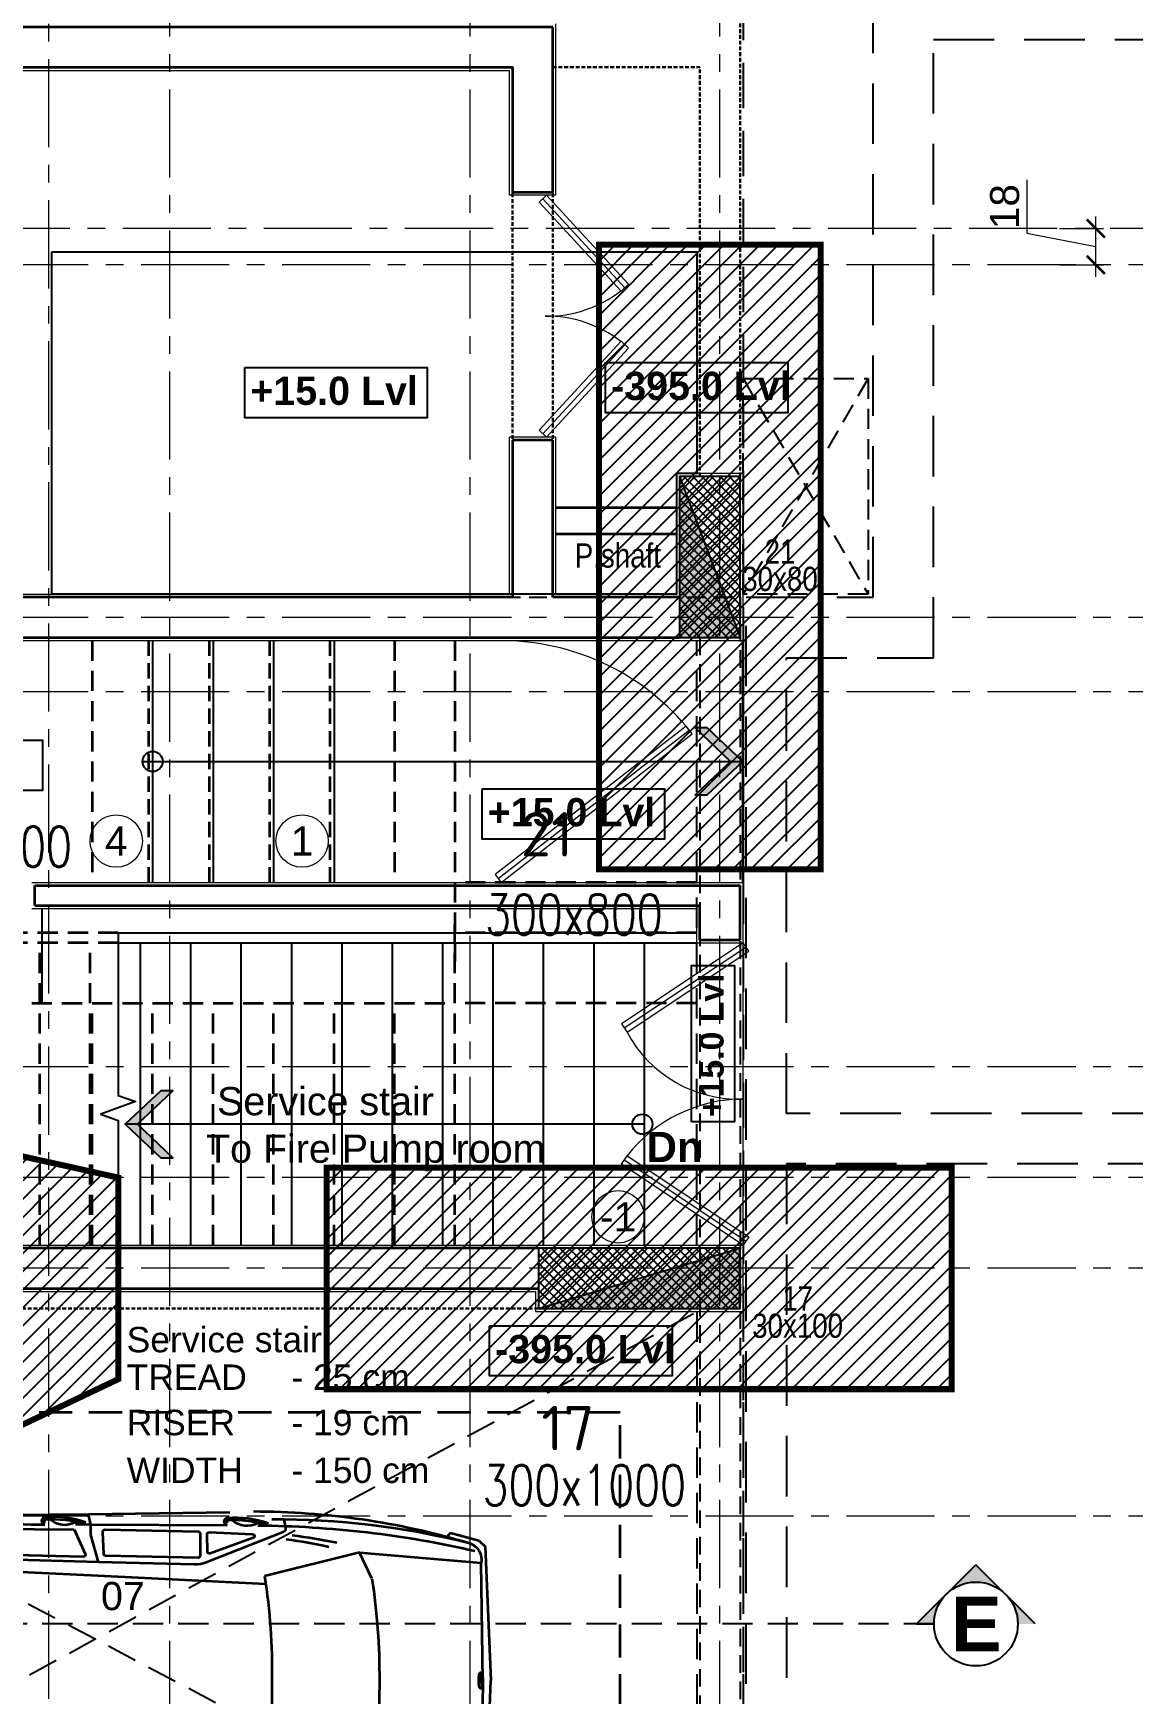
# Model space of a CAD drawing. Header units: millimetres. Extents: x -545754 to 527377, y 134623 to 1871324.
# Drawn here: x 468884 to 474340, y 162844 to 171085 of the extents above; entities that cross this region are included whole.
import ezdxf
from ezdxf.enums import TextEntityAlignment as Align
from ezdxf.xclip import XClip

# ---------------------------------------------------------------- set-up
doc = ezdxf.new("R2010")
doc.units = ezdxf.units.MM
doc.header["$XCLIPFRAME"] = 0
doc.header["$PDMODE"] = 35
for name, pattern in [('PLINTH BEAM & PILE CAP LEVEL DRAWING   1605.2024$0$CENTER', [2, 1.25, -0.25, 0.25, -0.25]), ('PLINTH BEAM & PILE CAP LEVEL DRAWING   1605.2024$0$DASHDOT', [25.4, 12.7, -6.35, 0, -6.35]), ('PLINTH BEAM & PILE CAP LEVEL DRAWING   1605.2024$0$DASHED', [0.75, 0.5, -0.25]), ('PLINTH BEAM & PILE CAP LEVEL DRAWING   1605.2024$0$DASHED2', [0.375, 0.25, -0.125]), ('PLINTH BEAM & PILE CAP LEVEL DRAWING   1605.2024$0$HIDDEN', [0.375, 0.25, -0.125]), ('PLINTH BEAM & PILE CAP LEVEL DRAWING   1605.2024$0$HIDDEN2', [4.7625, 3.175, -1.5875])]:
    doc.linetypes.add(name, pattern=pattern)
doc.layers.get('Defpoints').update_dxf_attribs({"color": 252})
for name, color, linetype, lineweight in [('Geo Col Hatch', 66, 'Continuous', 5), ('Geo Col Size', 7, 'Continuous', 13), ('Geo Column', 10, 'Continuous', 25), ('Geo-COLUMN-NO', 7, 'Continuous', 30), ('PLINTH BEAM & PILE CAP LEVEL DRAWING   1605.2024$0$A- WALL', 212, 'Continuous', 35), ('PLINTH BEAM & PILE CAP LEVEL DRAWING   1605.2024$0$A-DOOR', 32, 'Continuous', 9), ('PLINTH BEAM & PILE CAP LEVEL DRAWING   1605.2024$0$A-FLOOR', 32, 'Continuous', 35), ('PLINTH BEAM & PILE CAP LEVEL DRAWING   1605.2024$0$A-GRID', 35, 'PLINTH BEAM & PILE CAP LEVEL DRAWING   1605.2024$0$DASHDOT', 5), ('PLINTH BEAM & PILE CAP LEVEL DRAWING   1605.2024$0$A-PARKING', 14, 'Continuous', 35), ('PLINTH BEAM & PILE CAP LEVEL DRAWING   1605.2024$0$A-PLASTER', 22, 'Continuous', 5), ('PLINTH BEAM & PILE CAP LEVEL DRAWING   1605.2024$0$A-ROOM TEXT', 52, 'Continuous', 5), ('PLINTH BEAM & PILE CAP LEVEL DRAWING   1605.2024$0$A-TEXT', 52, 'Continuous', 20), ('PLINTH BEAM & PILE CAP LEVEL DRAWING   1605.2024$0$A-WINDOW', 14, 'Continuous', 9), ('PLINTH BEAM & PILE CAP LEVEL DRAWING   1605.2024$0$Geo-GRADE BEAM', 1, 'PLINTH BEAM & PILE CAP LEVEL DRAWING   1605.2024$0$HIDDEN2', 30)]:
    doc.layers.add(name, color=color, linetype=linetype, lineweight=lineweight)
for name, color, linetype in [('PLINTH BEAM & PILE CAP LEVEL DRAWING   1605.2024$0$A- COL HATCH', 128, 'Continuous'), ('PLINTH BEAM & PILE CAP LEVEL DRAWING   1605.2024$0$A-COLTEXT', 9, 'Continuous'), ('PLINTH BEAM & PILE CAP LEVEL DRAWING   1605.2024$0$A-DIMENSION', 8, 'Continuous'), ('PLINTH BEAM & PILE CAP LEVEL DRAWING   1605.2024$0$A-NOTS', 8, 'Continuous'), ('PLINTH BEAM & PILE CAP LEVEL DRAWING   1605.2024$0$A-ROOF', 8, 'Continuous'), ('PLINTH BEAM & PILE CAP LEVEL DRAWING   1605.2024$0$A-SUNKEN', 8, 'Continuous'), ('PLINTH BEAM & PILE CAP LEVEL DRAWING   1605.2024$0$A-THIN', 14, 'Continuous'), ('PLINTH BEAM & PILE CAP LEVEL DRAWING   1605.2024$0$GEO-COL', 1, 'Continuous'), ('PLINTH BEAM & PILE CAP LEVEL DRAWING   1605.2024$0$SPILECAP', 128, 'Continuous')]:
    doc.layers.add(name, color=color, linetype=linetype)
doc.styles.add('ISCOPEUR', font='isocpeur.ttf')
doc.styles.add('PLINTH BEAM & PILE CAP LEVEL DRAWING   1605.2024$0$BOLD', font='arialbd.ttf')
doc.styles.add('PLINTH BEAM & PILE CAP LEVEL DRAWING   1605.2024$0$COLTEXT', font='ARIALN.TTF')
doc.styles.add('PLINTH BEAM & PILE CAP LEVEL DRAWING   1605.2024$0$Dimtext', font='arial.ttf')
doc.styles.add('simplex', font='simplex.shx', dxfattribs={"width": 0.75})
doc.dimstyles.new('PLINTH BEAM & PILE CAP LEVEL DRAWING   1605.2024$0$DIM60', dxfattribs={"dimscale": 60, "dimtxt": 0.24, "dimasz": 0.15, "dimexe": 0.0625, "dimexo": 0.08, "dimgap": 0.06, "dimtad": 1, "dimdec": 1, "dimdsep": 46, "dimtxsty": 'PLINTH BEAM & PILE CAP LEVEL DRAWING   1605.2024$0$Dimtext', "dimblk": 'PLINTH BEAM & PILE CAP LEVEL DRAWING   1605.2024$0$_ArchTick', "dimcen": 2.5, "dimdle": 0.1, "dimclrd": 8, "dimclre": 8, "dimclrt": 52, "dimadec": 0, "dimazin": 0, "dimtfac": 1, "dimtdec": 1, "dimtmove": 1, "dimatfit": 3, "dimfxl": 1, "dimarcsym": 0})
pattern_1 = [(45, (-4759.1833, 45555.23), (-2.24506403, 2.24506403), []), (135, (-4759.1833, 45555.23), (-2.24506403, -2.24506403), [])]

# ---------------------------------------------------------------- blocks, each defined once
blk = doc.blocks.new('PLINTH BEAM & PILE CAP LEVEL DRAWING   1605.2024$0$zw$DF02')
at = {"layer": 'PLINTH BEAM & PILE CAP LEVEL DRAWING   1605.2024$0$Geo-GRADE BEAM', "color": 7, "ltscale": 6}
for p, q in [((10859.8, 28950), (10859.8, 34400)), ((4419.9, 30980.5), (9729.9, 30980.5)), ((9729.9, 28450), (9729.9, 30980.5)), ((9929.9, 30980.5), (10659.8, 30980.5)), ((9929.9, 28450), (9929.9, 30980.5)), ((10659.8, 28950), (10659.8, 30980.5)), ((8544, 25120), (6899.9, 25119.9)), ((9859, 25120), (8844, 25120)), ((9859, 24820), (6899.9, 24819.9))]:
    blk.add_line(p, q, dxfattribs=at)
blk = doc.blocks.new('PLINTH BEAM & PILE CAP LEVEL DRAWING   1605.2024$0$zw$C37E')
at = {"layer": 'PLINTH BEAM & PILE CAP LEVEL DRAWING   1605.2024$0$SPILECAP', "linetype": 'PLINTH BEAM & PILE CAP LEVEL DRAWING   1605.2024$0$HIDDEN', "ltscale": 35}
h = blk.add_hatch(dxfattribs=at)
h.set_pattern_fill('ANSI31', color=85, scale=2, style=0)
h.paths.add_polyline_path([(529.49, 2602), (529.48, 2877.5), (26.99, 2877.5), (26.99, 2552), (167.03, 2329), (529.49, 2329), (777.49, 2447), (777.49, 2547)])
h.paths.add_polyline_path([(880.9, 2552), (1190.9, 2552), (1190.9, 2442), (880.9, 2442)])
h.paths.add_polyline_path([(1015.99, 3010), (1125.99, 3010), (1125.99, 2700), (1015.99, 2700)])
h.paths.add_polyline_path([(539.99, 2935), (649.99, 2935), (649.99, 2625), (539.99, 2625)])
h.paths.add_polyline_path([(565.47, 2189), (645.47, 2189), (645.47, 2109), (565.47, 2109)])
h.paths.add_polyline_path([(1035.99, 2284.34), (1115.99, 2284.34), (1115.99, 2204.34), (1035.99, 2204.34)])
at = {"layer": 'PLINTH BEAM & PILE CAP LEVEL DRAWING   1605.2024$0$SPILECAP', "color": 4, "linetype": 'PLINTH BEAM & PILE CAP LEVEL DRAWING   1605.2024$0$HIDDEN', "ltscale": 35, "const_width": 3}
for points in [[(1015.99, 3010), (1125.99, 3010), (1125.99, 2700), (1015.99, 2700)], [(529.49, 2602), (529.48, 2877.5), (26.99, 2877.5), (26.99, 2552), (167.03, 2329), (529.49, 2329), (777.49, 2447), (777.49, 2547)], [(880.9, 2552), (1190.9, 2552), (1190.9, 2442), (880.9, 2442)]]:
    blk.add_lwpolyline(points, close=True, dxfattribs=at)
at = {"layer": 'PLINTH BEAM & PILE CAP LEVEL DRAWING   1605.2024$0$SPILECAP', "color": 4}
for points in [[(1019.23, 2951.5), (1109.75, 2951.5), (1109.75, 2926.55), (1019.23, 2926.55)], [(961.69, 2473.51), (1052.2, 2473.51), (1052.2, 2448.55), (961.69, 2448.55)]]:
    blk.add_lwpolyline(points, close=True, dxfattribs=at)
at = {"layer": 'PLINTH BEAM & PILE CAP LEVEL DRAWING   1605.2024$0$SPILECAP', "color": 150, "linetype": 'PLINTH BEAM & PILE CAP LEVEL DRAWING   1605.2024$0$HIDDEN', "ltscale": 35}
blk.add_lwpolyline([(416.99, 2835), (1085.99, 2835), (1085.99, 2139), (416.99, 2139)], close=True, dxfattribs=at)
blk.add_lwpolyline([(609.99, 2815), (1065.99, 2815), (1065.99, 2159), (436.99, 2159), (436.99, 2815), (579.99, 2815)], dxfattribs=at)
at = {"layer": 'PLINTH BEAM & PILE CAP LEVEL DRAWING   1605.2024$0$SPILECAP', "color": 4, "extrusion": (-1.19514e-08, -5.97016e-09, 1), "style": 'PLINTH BEAM & PILE CAP LEVEL DRAWING   1605.2024$0$BOLD'}
for rotation, p in [(5759.99994, (1021.96, 2932.9, 0)), (5399.99994, (964.41, 2454.91, 0))]:
    blk.add_text('-395.0 Lvl', height=14, rotation=rotation, dxfattribs=at).set_placement(p)
blk = doc.blocks.new('PLINTH BEAM & PILE CAP LEVEL DRAWING   1605.2024$0$A$C767B62ED')
at = {"layer": 'PLINTH BEAM & PILE CAP LEVEL DRAWING   1605.2024$0$A-NOTS'}
h = blk.add_hatch(color=14, dxfattribs=at)
h.paths.add_polyline_path([(26.17, 26.17), (13.09, 39.26, -0.198912), (18.51, 26.17, -0.198912), (13.09, 13.09)])
h.paths.add_polyline_path([(0, 52.34), (0, 44.68, -0.198912), (13.09, 39.26)])
h.paths.add_polyline_path([(13.09, 13.09, -0.198912), (0, 7.67), (0, 0)])
at = {"layer": 'PLINTH BEAM & PILE CAP LEVEL DRAWING   1605.2024$0$A-NOTS', "color": 150, "ltscale": 100}
for p, q in [((0, 52.34), (0, 44.68)), ((0, 52.34), (26.17, 26.17)), ((0, 0), (26.17, 26.17))]:
    blk.add_line(p, q, dxfattribs=at)
blk.add_circle((0, 26.17), 18.51, dxfattribs=at)
blk = doc.blocks.new('PLINTH BEAM & PILE CAP LEVEL DRAWING   1605.2024$0$_ArchTick')
at = {"color": 0, "linetype": 'ByBlock', "const_width": 0.15}
blk.add_lwpolyline([(-0.5, -0.5), (0.5, 0.5)], dxfattribs=at)
blk = doc.blocks.new('*D432')
at = {"layer": 'Defpoints', "color": 0, "linetype": 'ByBlock', "ltscale": 0.01, "transparency": 16777216}
for p in [(78462, -147772.19), (78484.86, -147772.19), (78462, -147790.19)]:
    blk.add_point(p, dxfattribs=at)
at = {"layer": 'PLINTH BEAM & PILE CAP LEVEL DRAWING   1605.2024$0$A-GRID', "color": 8, "linetype": 'Continuous', "lineweight": -2, "transparency": 16777216}
for p, q in [((78450.66, -147748.06), (78450.66, -147774.57)), ((78484.86, -147796.19), (78484.86, -147766.19)), ((78450.66, -147774.57), (78484.86, -147781.19)), ((78466.8, -147772.19), (78488.61, -147772.19)), ((78466.8, -147790.19), (78488.61, -147790.19))]:
    blk.add_line(p, q, dxfattribs=at)
at = {"layer": 'PLINTH BEAM & PILE CAP LEVEL DRAWING   1605.2024$0$A-GRID', "color": 8, "linetype": 'ByBlock', "lineweight": -2, "ltscale": 0.01, "transparency": 16777216, "xscale": 9, "yscale": 9, "zscale": 9}
for p, rotation in [((78484.86, -147772.19), 90), ((78484.86, -147790.19), 270)]:
    blk.add_blockref('PLINTH BEAM & PILE CAP LEVEL DRAWING   1605.2024$0$_ArchTick', p, dxfattribs=dict(at, rotation=rotation))
at = {"layer": 'PLINTH BEAM & PILE CAP LEVEL DRAWING   1605.2024$0$A-GRID', "color": 52, "linetype": 'ByBlock', "ltscale": 0.01, "transparency": 16777216, "insert": (78439.7, -147761.32), "char_height": 14.4, "attachment_point": 5, "rotation": 90, "style": 'PLINTH BEAM & PILE CAP LEVEL DRAWING   1605.2024$0$Dimtext'}
blk.add_mtext('18', dxfattribs=at)
blk = doc.blocks.new('PLINTH BEAM & PILE CAP LEVEL DRAWING   1605.2024$0$TYP COL')
at = {"layer": 'PLINTH BEAM & PILE CAP LEVEL DRAWING   1605.2024$0$A- COL HATCH', "ltscale": 0.3}
h = blk.add_hatch(dxfattribs=at)
h.set_pattern_fill('ANSI37', color=256, style=0)
h.set_pattern_definition(pattern_1)
h.paths.add_polyline_path([(88339.31, -102339.97), (88309.31, -102339.97), (88309.31, -102419.97), (88339.31, -102419.97)])
h = blk.add_hatch(dxfattribs=at)
h.set_pattern_fill('ANSI37', color=256, style=0)
h.set_pattern_definition(pattern_1)
h.paths.add_polyline_path([(88339.31, -102752.97), (88339.31, -102722.97), (88239.31, -102722.97), (88239.31, -102752.97)])
at = {"layer": 'PLINTH BEAM & PILE CAP LEVEL DRAWING   1605.2024$0$GEO-COL', "linetype": 'Continuous', "ltscale": 0.1}
for points in [[(88309.31, -102419.97), (88339.31, -102419.97), (88339.31, -102339.97), (88309.31, -102339.97)], [(88339.31, -102752.97), (88339.31, -102722.97), (88239.31, -102722.97), (88239.31, -102752.97)]]:
    blk.add_lwpolyline(points, close=True, dxfattribs=at)
blk = doc.blocks.new('PLINTH BEAM & PILE CAP LEVEL DRAWING   1605.2024$0$hhn')
at = {"ltscale": 17}
for p, q in [((75058.95, -4369.76), (75059.39, -4433.39)), ((75071.71, -4437.44), (75070.84, -4400.55)), ((75074.07, -4444.3), (75072.93, -4401.66)), ((75080.37, -4443.99), (75078.32, -4402.94)), ((75059.39, -4433.39), (75070.42, -4438.29)), ((75051.69, -4503.62), (75052.61, -4439.8)), ((75057.28, -4440.9), (75052.61, -4439.8)), ((75057.22, -4440.9), (75057.19, -4433.94)), ((75057.55, -4502.44), (75057.22, -4440.9)), ((75061.86, -4440.9), (75057.28, -4440.9)), ((75074.07, -4444.3), (75061.86, -4440.9)), ((75059.41, -4447.25), (75060.28, -4489.27)), ((75070.47, -4446.66), (75060.42, -4446.32)), ((75072.22, -4489.26), (75071.29, -4447.58)), ((75075.23, -4487.57), (75074.07, -4444.3)), ((75084.15, -4519.85), (75080.37, -4443.99)), ((75060.66, -4527.66), (75074.28, -4492.95)), ((75061.2, -4490.17), (75071.3, -4490.17)), ((75069.39, -4493.48), (75061.57, -4493.37)), ((75060.64, -4494.33), (75061.43, -4513.88)), ((75063.2, -4514.16), (75070.24, -4494.71)), ((75069.74, -4562.17), (75080.4, -4519.27)), ((75054.73, -4528.09), (75058.63, -4528.8)), ((75081.57, -4567.83), (75069.74, -4562.17)), ((75069.74, -4562.17), (75074.49, -4617.19)), ((75062.64, -4601.76), (75060.94, -4603.26)), ((75060.94, -4603.26), (75064.43, -4616.13)), ((75064.43, -4616.13), (75067.14, -4618.92)), ((75067.14, -4618.92), (75127.61, -4621.58)), ((75127.61, -4617.91), (75074.49, -4617.19)), ((75127.61, -4616.99), (75124.81, -4617.55)), ((75127.61, -4616.08), (75127.61, -4616.99)), ((75127.61, -4616.08), (75127.61, -4616.99)), ((75127.61, -4616.99), (75130.41, -4617.55)), ((75127.61, -4617.91), (75180.73, -4617.19)), ((75188.08, -4618.92), (75127.61, -4621.58))]:
    blk.add_line(p, q, dxfattribs=at)
at = {"color": 22, "linetype": 'PLINTH BEAM & PILE CAP LEVEL DRAWING   1605.2024$0$DASHED', "ltscale": 30}
blk.add_lwpolyline([(75006.47, -4679.96), (75006.47, -4179.28), (75252.26, -4179.28), (75252.26, -4679.96)], close=True, dxfattribs=at)
at = {"ltscale": 17}
for centre, radius, start, end in [((78725.94, -4444.14), 3673.34, 178.84238, 179.9323), ((77528.19, -4375.59), 2471.42, 179.85447, 181.03042), ((75100.28, -4423.51), 46.72, 175.72855, 198.86929), ((75055.43, -4420.54), 1.81, 16.14449, 163.85551), ((75100.28, -4423.51), 45.62, 175.72848, 198.86913), ((75047.69, -4429.01), 9.69, 329.41416, 43.81875), ((75055.43, -4420.54), 0.712, 16.14006, 163.85992), ((75070.8, -4437.46), 0.916, 246.03841, 1.36994), ((75060.32, -4447.23), 0.916, 84.088, 181.19727), ((75070.37, -4447.57), 0.916, 359.37503, 84.10251), ((75061.2, -4489.25), 0.916, 181.19713, 269.99566), ((75061.2, -4489.25), 0.916, 181.19713, 269.99566), ((75061.2, -4489.25), 0.916, 181.19713, 269.99566), ((75061.56, -4494.29), 0.916, 89.21345, 182.28267), ((75069.38, -4494.4), 0.916, 340.10715, 89.21776), ((75071.3, -4489.25), 0.916, 269.9976, 359.39178), ((75061.49, -4487.94), 13.74, 338.57405, 1.53228), ((75055.81, -4502.94), 1.81, 16.14449, 163.85551), ((75100.67, -4505.92), 46.72, 175.72881, 198.86847), ((75100.67, -4505.92), 45.62, 175.72885, 198.86811), ((75048.07, -4511.41), 9.69, 329.41386, 43.81916), ((75055.81, -4502.94), 0.712, 16.14006, 163.85992), ((75393.58, -4513.83), 342.42, 180.07747, 196.58445), ((75062.34, -4513.85), 0.916, 182.28201, 340.10357), ((75418.69, -4523.98), 363.99, 179.78124, 193.92467), ((75516.84, -4512.22), 459.31, 180.49848, 192.84946), ((75122.94, -4254), 268.66, 260.88885, 270.99508), ((75132.28, -4254.02), 268.65, 269.00484, 279.11147), ((75058.95, -4527), 1.83, 259.68994, 338.99132), ((75245.39, -4507.03), 182.95, 186.93687, 193.07084), ((75376.64, -4489.42), 317.57, 187.67696, 191.37195), ((75126.02, -4275.36), 295.83, 261.35842, 270.30766), ((75129.2, -4275.37), 295.81, 269.6922, 278.64191), ((75073.08, -4609.31), 8, 196.37807, 280.13422), ((75124.25, -4616.95), 0.307, 120.31833, 179.23625), ((75124.25, -4616.95), 0.308, 179.22984, 238.07695), ((75125.87, -4614.35), 3.37, 238.11042, 255.1813), ((75125.8, -4619.59), 3.37, 103.25127, 120.33597), ((75126.99, -4610.1), 7.76, 255.18346, 263.30333), ((75126.81, -4623.86), 7.76, 95.13392, 103.25858), ((75127.79, -4603.29), 14.62, 263.30508, 269.27176), ((75127.42, -4630.72), 14.64, 89.27014, 95.13237), ((75127.8, -4630.72), 14.64, 84.86764, 90.72987), ((75127.42, -4603.29), 14.62, 270.72823, 276.69492), ((75128.41, -4623.86), 7.76, 76.74143, 84.86609), ((75128.22, -4610.1), 7.76, 276.69667, 284.81654), ((75129.42, -4619.59), 3.37, 59.66283, 76.75382), ((75129.34, -4614.35), 3.37, 284.8187, 301.88958), ((75130.96, -4616.95), 0.307, 0.76375, 59.68167), ((75130.96, -4616.95), 0.308, 301.92305, 0.77014)]:
    blk.add_arc(centre, radius, start, end, dxfattribs=at)
blk = doc.blocks.new('*U151')
at = {"layer": 'Geo Col Hatch'}
h = blk.add_hatch(color=256, dxfattribs=at)
h.dxf.hatch_style = 1
h.paths.add_polyline_path([(-150, -550), (150, -550), (-150, 550)])
at = {"layer": 'Geo Column'}
blk.add_line((-150, 550), (150, -550), dxfattribs=at)
blk.add_lwpolyline([(-150, 550), (-150, -550), (150, -550), (150, 550)], close=True, dxfattribs=at)
at = {"layer": 'Geo Col Size', "color": 1, "style": 'simplex', "width": 0.75, "flags": 1}
blk.add_attdef('300X1100', (728.4, -518.6), '', height=200, dxfattribs=at)
blk = doc.blocks.new('*U158')
at = {"layer": 'Geo Col Hatch'}
h = blk.add_hatch(color=256, dxfattribs=at)
h.dxf.hatch_style = 1
h.paths.add_polyline_path([(500, -150), (500, 150), (-500, -150)])
at = {"layer": 'Geo Column'}
blk.add_line((-500, -150), (500, 150), dxfattribs=at)
blk.add_lwpolyline([(-500, -150), (500, -150), (500, 150), (-500, 150)], close=True, dxfattribs=at)
at = {"layer": 'Geo Col Size', "color": 1, "style": 'simplex', "width": 0.75, "flags": 1}
blk.add_attdef('300X1000', (503.1, -578.7), '', height=200, dxfattribs=at)
blk = doc.blocks.new('*U24')
at = {"layer": 'Geo Col Hatch'}
h = blk.add_hatch(color=256, dxfattribs=at)
h.dxf.hatch_style = 1
h.paths.add_polyline_path([(-150, -400), (150, -400), (-150, 400)])
at = {"layer": 'Geo Column'}
blk.add_line((-150, 400), (150, -400), dxfattribs=at)
blk.add_lwpolyline([(-150, 400), (-150, -400), (150, -400), (150, 400)], close=True, dxfattribs=at)
at = {"layer": 'Geo Col Size', "color": 1, "style": 'simplex', "width": 0.75, "flags": 1}
blk.add_attdef('300X800', (406.4, -518.6), '', height=200, dxfattribs=at)
blk = doc.blocks.new('A$C4bcebf93')
ref = blk.add_blockref('*U24', (6540, 4860))
ref.add_attrib('300X800', '300x800', (5424.8, 2985.6), dxfattribs={"layer": 'Geo Col Size', "height": 200, "style": 'simplex', "width": 0.75})
at = {"layer": 'Geo Column'}
ref = blk.add_blockref('*U151', (1780, 4110), dxfattribs=at)
ref.add_attrib('300X1100', '300x1100', (2365.3, 3322.9), dxfattribs={"layer": 'Geo Col Size', "height": 200, "style": 'simplex', "width": 0.75})
ref = blk.add_blockref('*U158', (6189.1, 1280), dxfattribs=at)
ref.add_attrib('300X1000', '300x1000', (5412, 153.5), dxfattribs={"layer": 'Geo Col Size', "height": 200, "style": 'simplex', "width": 0.75})
at = {"layer": 'Geo-COLUMN-NO', "style": 'ISCOPEUR'}
for s, p in [('21', (5601.3, 3373.8)), ('17', (5703.2, 427.1))]:
    blk.add_text(s, height=220, dxfattribs=at).set_placement(p)
blk = doc.blocks.new('PLINTH BEAM & PILE CAP LEVEL DRAWING   1605.2024$0$ngfgrid')
at = {"layer": 'PLINTH BEAM & PILE CAP LEVEL DRAWING   1605.2024$0$A-GRID', "linetype": 'PLINTH BEAM & PILE CAP LEVEL DRAWING   1605.2024$0$CENTER', "ltscale": 35}
for p, q in [((78025.36, -151036.89), (78025.36, -146793.69)), ((78174.36, -151036.89), (78174.36, -146793.69)), ((78298.36, -151036.89), (78298.36, -146793.69)), ((77965.36, -151021.89), (77965.36, -146808.69)), ((78535.75, -147772.19), (75464.53, -147772.19)), ((78544.86, -147790.19), (75455.42, -147790.19)), ((78544.86, -147965.19), (75455.42, -147965.19)), ((78544.86, -148002.18), (75455.42, -148002.18)), ((78544.86, -148188.19), (75455.42, -148188.19)), ((78544.86, -148243.19), (75455.42, -148243.19)), ((78544.86, -148288.19), (75455.42, -148288.19)), ((78544.86, -148411.19), (75455.42, -148411.19))]:
    blk.add_line(p, q, dxfattribs=at)
at = {"layer": 'PLINTH BEAM & PILE CAP LEVEL DRAWING   1605.2024$0$A-GRID', "color": 52, "linetype": 'Continuous'}
dim = blk.add_linear_dim(base=(78484.86, -147772.19), p1=(78462, -147790.19), p2=(78462, -147772.19), angle=90, dimstyle='PLINTH BEAM & PILE CAP LEVEL DRAWING   1605.2024$0$DIM60', dxfattribs=at)
dim.commit()
dim.dimension.update_dxf_attribs({"geometry": '*D432', "text_midpoint": (78450.66, -147770.97), "dimtype": 128})
blk = doc.blocks.new('PLINTH BEAM & PILE CAP LEVEL DRAWING   1605.2024')
at = {"layer": 'PLINTH BEAM & PILE CAP LEVEL DRAWING   1605.2024$0$A-THIN'}
for points in [[(55371.57, -148036.69), (55353.9, -148053.19), (55359.9, -148053.19), (55377.57, -148036.69), (55359.9, -148020.05), (55353.9, -148020.05)], [(55077.18, -148216.69), (55094.85, -148200.2), (55088.85, -148200.2), (55071.18, -148216.69), (55088.85, -148233.34), (55094.85, -148233.34)]]:
    blk.add_hatch(color=250, dxfattribs=at).paths.add_polyline_path(points)
at = {"color": 32, "linetype": 'PLINTH BEAM & PILE CAP LEVEL DRAWING   1605.2024$0$DASHED', "ltscale": 60}
for points in [[(55379.27, -148809.37), (55379.27, -147955.19), (55442.27, -147955.19), (55442.27, -147267.37), (56029.04, -147267.37), (56029.04, -147653.22), (55929.68, -148809.37), (55379.27, -148809.37)], [(55399.27, -147985.19), (55472.27, -147985.19), (55472.27, -147678.37), (55996.77, -147678.37), (55950.96, -148211.37), (55399.27, -148211.37), (55399.27, -147985.19)], [(55399.27, -148507.36), (55409.27, -148507.36), (55409.27, -148779.37), (55902.14, -148779.37), (55948.81, -148236.37), (55399.27, -148236.37), (55399.27, -148507.36)]]:
    blk.add_lwpolyline(points, close=True, dxfattribs=at)
at = {"layer": 'PLINTH BEAM & PILE CAP LEVEL DRAWING   1605.2024$0$A- WALL', "ltscale": 0.3}
for p, q in [((55263.27, -147877.19), (55263.27, -147955.19)), ((55283.27, -147877.19), (55263.27, -147877.19)), ((55283.27, -147955.19), (55283.27, -147877.19)), ((55263.27, -147955.19), (54900.27, -147955.19)), ((55346.27, -147955.19), (55283.27, -147955.19)), ((54900.27, -147975.19), (55346.27, -147975.19)), ((55026.27, -148108.19), (55026.27, -148098.19)), ((55026.27, -148098.19), (55376.27, -148098.19)), ((55376.27, -148125.19), (55376.27, -148098.19)), ((55026.27, -148108.19), (55356.27, -148108.19)), ((55356.27, -148125.19), (55356.27, -148108.19)), ((55356.27, -148125.19), (55376.27, -148125.19))]:
    blk.add_line(p, q, dxfattribs=at)
blk.add_lwpolyline([(55283.27, -147672.19), (54827.27, -147672.19), (54827.27, -147623.19), (54807.27, -147623.19), (54807.27, -147692.19), (55263.27, -147692.19), (55263.27, -147754.19), (55283.27, -147754.19)], close=True, dxfattribs=at)
for points in [[(55276.27, -148278.19), (54980.27, -148278.19)], [(54980.27, -148298.19), (55276.27, -148298.19)]]:
    blk.add_lwpolyline(points, dxfattribs=at)
at = {"layer": 'PLINTH BEAM & PILE CAP LEVEL DRAWING   1605.2024$0$A-DOOR', "color": 14, "linetype": 'Continuous', "ltscale": 0.1}
for p, q in [((55319.04, -147801.55), (55278.43, -147757.39)), ((55278.43, -147874), (55319.04, -147829.84)), ((55256.23, -148094.72), (55350.97, -148021.06)), ((55318.79, -148168.94), (55379.15, -148128.78)), ((55318.79, -148234.45), (55379.15, -148274.61))]:
    blk.add_line(p, q, dxfattribs=at)
at = {"layer": 'PLINTH BEAM & PILE CAP LEVEL DRAWING   1605.2024$0$A-DOOR', "color": 8, "linetype": 'Continuous', "ltscale": 0.1}
for points in [[(55320.88, -147799.86), (55317.2, -147803.24), (55276.59, -147759.08), (55280.27, -147755.69)], [(55320.88, -147831.53), (55317.2, -147828.15), (55276.59, -147872.31), (55280.27, -147875.69)], [(55352.5, -148023.04), (55349.43, -148019.09), (55254.7, -148092.75), (55257.77, -148096.69)], [(55317.41, -148166.86), (55320.18, -148171.02), (55380.54, -148130.86), (55377.77, -148126.69)], [(55317.41, -148236.53), (55320.18, -148232.37), (55380.54, -148272.53), (55377.77, -148276.69)]]:
    blk.add_lwpolyline(points, close=True, dxfattribs=at)
at = {"layer": 'PLINTH BEAM & PILE CAP LEVEL DRAWING   1605.2024$0$A-DOOR', "color": 14, "linetype": 'Continuous', "ltscale": 0.1}
for centre, radius, start, end in [((55280.33, -147755.57), 60.13, 269.27894, 307.70948), ((55280.33, -147875.82), 60.13, 52.29052, 90.72106), ((55257.58, -148097.4), 120.71, 40.45018, 89.90998), ((55375.52, -148141.52), 62.72, 208.06312, 272.04948), ((55378.06, -148277.75), 73.55, 90.23145, 141.90589), ((55377.89, -148277.02), 72.82, 144.23598, 144.51009)]:
    blk.add_arc(centre, radius, start, end, dxfattribs=at)
at = {"layer": 'PLINTH BEAM & PILE CAP LEVEL DRAWING   1605.2024$0$A-FLOOR', "color": 32, "linetype": 'Continuous', "ltscale": 0.1}
for p, q in [((55284.77, -147910.69), (55344.77, -147910.69)), ((55284.77, -147923.69), (55344.77, -147923.69))]:
    blk.add_line(p, q, dxfattribs=at)
at = {"layer": 'PLINTH BEAM & PILE CAP LEVEL DRAWING   1605.2024$0$A-FLOOR', "color": 128, "linetype": 'PLINTH BEAM & PILE CAP LEVEL DRAWING   1605.2024$0$DASHED', "ltscale": 20}
for p, q in [((55054.77, -147976.69), (55054.77, -148096.69)), ((55204.77, -147976.69), (55204.77, -148096.69)), ((55234.77, -147976.69), (55234.77, -148135.94)), ((55354.77, -148096.69), (55234.77, -148096.69)), ((55234.77, -148276.69), (55234.77, -148117.45)), ((55354.77, -148121.69), (55234.77, -148121.69)), ((55354.77, -148121.69), (55234.77, -148121.69)), ((55354.77, -148121.69), (55234.77, -148121.69)), ((55024.77, -148156.69), (55234.77, -148156.69)), ((55054.77, -148276.69), (55054.77, -148156.69)), ((55084.77, -148276.69), (55084.77, -148156.69)), ((55114.77, -148276.69), (55114.77, -148156.69)), ((55144.77, -148276.69), (55144.77, -148156.69)), ((55174.77, -148276.69), (55174.77, -148156.69)), ((55204.77, -148276.69), (55204.77, -148156.69)), ((55354.77, -148156.69), (55234.77, -148156.69)), ((55354.77, -148156.69), (55234.77, -148156.69))]:
    blk.add_line(p, q, dxfattribs=at)
at = {"layer": 'PLINTH BEAM & PILE CAP LEVEL DRAWING   1605.2024$0$A-FLOOR', "color": 14, "linetype": 'PLINTH BEAM & PILE CAP LEVEL DRAWING   1605.2024$0$DASHED', "ltscale": 15}
for p, q in [((55082.77, -147976.69), (55082.77, -148096.69)), ((55112.77, -147976.69), (55112.77, -148096.69)), ((55142.77, -147976.69), (55142.77, -148096.69)), ((55172.77, -147976.69), (55172.77, -148096.69))]:
    blk.add_line(p, q, dxfattribs=at)
at = {"layer": 'PLINTH BEAM & PILE CAP LEVEL DRAWING   1605.2024$0$A-FLOOR'}
blk.add_line((55377.77, -148096.69), (55377.77, -147976.69), dxfattribs=at)
at = {"layer": 'PLINTH BEAM & PILE CAP LEVEL DRAWING   1605.2024$0$A-FLOOR', "color": 14, "linetype": 'PLINTH BEAM & PILE CAP LEVEL DRAWING   1605.2024$0$DASHED', "ltscale": 20}
for p, q in [((55067.71, -148121.69), (54901.77, -148121.69)), ((55067.71, -148126.69), (54901.77, -148126.69)), ((55028.77, -148276.69), (55028.77, -148126.69)), ((55053.77, -148276.69), (55053.77, -148126.69))]:
    blk.add_line(p, q, dxfattribs=at)
at = {"layer": 'PLINTH BEAM & PILE CAP LEVEL DRAWING   1605.2024$0$A-NOTS', "color": 150, "linetype": 'PLINTH BEAM & PILE CAP LEVEL DRAWING   1605.2024$0$DASHED2', "ltscale": 60}
blk.add_line((55472.47, -148464.71), (54451.2, -148464.71), dxfattribs=at)
at = {"layer": 'PLINTH BEAM & PILE CAP LEVEL DRAWING   1605.2024$0$A-NOTS', "color": 8}
for points in [[(55130.51, -147841.11), (55221.02, -147841.11), (55221.02, -147866.06), (55130.51, -147866.06)], [(54939.54, -148026.18), (55030.06, -148026.18), (55030.06, -148051.13), (54939.54, -148051.13)], [(55248.28, -148050.25), (55338.79, -148050.25), (55338.79, -148075.2), (55248.28, -148075.2)], [(55352.15, -148215.49), (55352.15, -148137.91), (55373.53, -148137.91), (55373.53, -148215.49)]]:
    blk.add_lwpolyline(points, close=True, dxfattribs=at)
at = {"layer": 'PLINTH BEAM & PILE CAP LEVEL DRAWING   1605.2024$0$A-PLASTER', "ltscale": 0.3}
for p, q in [((55344.77, -147893.69), (55344.77, -147953.69)), ((55377.77, -147893.69), (55344.77, -147893.69)), ((55377.77, -147976.69), (55377.77, -147893.69)), ((54485.77, -147953.69), (55261.77, -147953.69)), ((55284.77, -147953.69), (55344.77, -147953.69)), ((54901.77, -147976.69), (55377.77, -147976.69)), ((55024.77, -148096.69), (55377.77, -148096.69)), ((55377.77, -148126.69), (55377.77, -148096.69)), ((55024.77, -148109.69), (55354.77, -148109.69)), ((55354.77, -148126.69), (55354.77, -148109.69)), ((55354.77, -148126.69), (55377.77, -148126.69)), ((54901.77, -148276.69), (55377.77, -148276.69)), ((54981.77, -148299.69), (55274.77, -148299.69))]:
    blk.add_line(p, q, dxfattribs=at)
for points in [[(55284.77, -147755.69), (55284.77, -147670.69)], [(54805.77, -147693.69), (55261.77, -147693.69)], [(55261.77, -147755.69), (55261.77, -147693.69)], [(55284.77, -147755.69), (55261.77, -147755.69)], [(55284.77, -147953.69), (55284.77, -147875.69), (55261.77, -147875.69)], [(55261.77, -147953.69), (55261.77, -147875.69)], [(55274.77, -148299.69), (55274.77, -148309.69), (55377.77, -148309.69), (55377.77, -148276.69)]]:
    blk.add_lwpolyline(points, dxfattribs=at)
at = {"layer": 'PLINTH BEAM & PILE CAP LEVEL DRAWING   1605.2024$0$A-ROOF', "color": 22, "linetype": 'PLINTH BEAM & PILE CAP LEVEL DRAWING   1605.2024$0$DASHED', "ltscale": 20}
for p, q in [((55377.77, -147846.66), (55439.77, -147953.69)), ((55439.77, -147846.66), (55377.77, -147953.69))]:
    blk.add_line(p, q, dxfattribs=at)
at = {"layer": 'PLINTH BEAM & PILE CAP LEVEL DRAWING   1605.2024$0$A-ROOF', "color": 9, "linetype": 'PLINTH BEAM & PILE CAP LEVEL DRAWING   1605.2024$0$DASHED', "ltscale": 45}
blk.add_lwpolyline([(54682.77, -147318.69), (54785.77, -147318.69), (54785.77, -147328.69), (55284.77, -147328.69), (55284.77, -147318.69), (55377.77, -147318.69), (55377.77, -148825.69), (55253.77, -148825.69), (55253.77, -148835.69), (55160.77, -148835.69), (55160.77, -148825.69), (55028.77, -148825.69), (55028.77, -148932.69), (55253.77, -148932.69), (55253.77, -149845.69)], dxfattribs=at)
at = {"layer": 'PLINTH BEAM & PILE CAP LEVEL DRAWING   1605.2024$0$A-ROOF', "color": 22, "linetype": 'PLINTH BEAM & PILE CAP LEVEL DRAWING   1605.2024$0$DASHED', "ltscale": 45}
blk.add_lwpolyline([(55034.77, -147783.69), (55354.77, -147783.69), (55354.77, -147893.69), (55344.77, -147893.69), (55344.77, -147953.69), (55034.77, -147953.69)], close=True, dxfattribs=at)
at = {"layer": 'PLINTH BEAM & PILE CAP LEVEL DRAWING   1605.2024$0$A-ROOF', "color": 22, "linetype": 'PLINTH BEAM & PILE CAP LEVEL DRAWING   1605.2024$0$DASHED', "ltscale": 20}
blk.add_lwpolyline([(55377.77, -147846.66), (55439.77, -147846.66), (55439.77, -147953.69), (55377.77, -147953.69)], close=True, dxfattribs=at)
at = {"layer": 'PLINTH BEAM & PILE CAP LEVEL DRAWING   1605.2024$0$A-SUNKEN', "color": 128}
blk.add_lwpolyline([(55034.77, -147783.69), (55354.77, -147783.69), (55354.77, -147893.69), (55344.77, -147893.69), (55344.77, -147953.69), (55034.77, -147953.69)], close=True, dxfattribs=at)
at = {"layer": 'PLINTH BEAM & PILE CAP LEVEL DRAWING   1605.2024$0$A-TEXT', "color": 14}
for centre in [(55066.71, -148076.16), (55158.94, -148076.16), (55315.74, -148262.65)]:
    blk.add_circle(centre, 13, dxfattribs=at)
at = {"layer": 'PLINTH BEAM & PILE CAP LEVEL DRAWING   1605.2024$0$A-THIN', "color": 32}
for p, q in [((55084.77, -147976.69), (55084.77, -148096.69)), ((55114.77, -147976.69), (55114.77, -148096.69)), ((55144.77, -147976.69), (55144.77, -148096.69)), ((55174.77, -147976.69), (55174.77, -148096.69)), ((55067.71, -148121.69), (55354.77, -148121.69)), ((55067.71, -148126.69), (55354.77, -148126.69)), ((55078.77, -148276.69), (55078.77, -148126.69)), ((55103.77, -148276.69), (55103.77, -148126.69)), ((55128.77, -148276.69), (55128.77, -148126.69)), ((55153.77, -148276.69), (55153.77, -148126.69)), ((55178.77, -148276.69), (55178.77, -148126.69)), ((55203.77, -148276.69), (55203.77, -148126.69)), ((55228.77, -148276.69), (55228.77, -148126.69)), ((55253.77, -148276.69), (55253.77, -148126.69)), ((55278.77, -148276.69), (55278.77, -148126.69)), ((55303.77, -148276.69), (55303.77, -148126.69)), ((55328.77, -148276.69), (55328.77, -148126.69))]:
    blk.add_line(p, q, dxfattribs=at)
at = {"layer": 'PLINTH BEAM & PILE CAP LEVEL DRAWING   1605.2024$0$A-THIN', "linetype": 'PLINTH BEAM & PILE CAP LEVEL DRAWING   1605.2024$0$DASHED', "ltscale": 30}
for p, q in [((55354.77, -148276.69), (55354.77, -147976.69)), ((55354.77, -148629.69), (54728.77, -148299.69)), ((54766.77, -148629.69), (55354.77, -148309.69)), ((55354.77, -148309.69), (55354.77, -148629.69)), ((55377.77, -148309.69), (55377.77, -148652.69))]:
    blk.add_line(p, q, dxfattribs=at)
at = {"layer": 'PLINTH BEAM & PILE CAP LEVEL DRAWING   1605.2024$0$A-THIN', "color": 8, "linetype": 'Continuous'}
for points in [[(55359.9, -148053.19), (55377.57, -148036.69), (55359.9, -148020.05), (55353.9, -148020.05), (55371.57, -148036.69), (55353.9, -148053.19)], [(55088.85, -148200.2), (55071.18, -148216.69), (55088.85, -148233.34), (55094.85, -148233.34), (55077.18, -148216.69), (55094.85, -148200.2)]]:
    blk.add_lwpolyline(points, close=True, dxfattribs=at)
for points in [[(55079.77, -148036.69), (55377.57, -148036.69)], [(55328.77, -148216.69), (55071.18, -148216.69)]]:
    blk.add_lwpolyline(points, dxfattribs=at)
at = {"layer": 'PLINTH BEAM & PILE CAP LEVEL DRAWING   1605.2024$0$A-THIN', "color": 32}
for points in [[(55029.77, -148109.69), (55029.77, -148156.69)], [(55067.71, -148121.69), (55067.71, -148202.37), (55076.29, -148205.49), (55059.12, -148211.74), (55067.71, -148214.87), (55067.71, -148278.19)]]:
    blk.add_lwpolyline(points, dxfattribs=at)
at = {"layer": 'PLINTH BEAM & PILE CAP LEVEL DRAWING   1605.2024$0$A-THIN', "color": 32, "linetype": 'Continuous'}
for centre in [(55084.77, -148036.69), (55327.77, -148216.69)]:
    blk.add_circle(centre, 5, dxfattribs=at)
at = {"layer": 'PLINTH BEAM & PILE CAP LEVEL DRAWING   1605.2024$0$A-WINDOW', "color": 8, "linetype": 'Continuous', "ltscale": 0.1}
blk.add_line((55377.77, -148276.69), (55377.77, -148126.69), dxfattribs=at)
at = {"layer": 'PLINTH BEAM & PILE CAP LEVEL DRAWING   1605.2024$0$A-DIMENSION', "color": 5, "linetype": 'ByBlock', "ltscale": 0.01, "xscale": 0.1, "yscale": 0.1, "zscale": 0.1}
blk.add_blockref('PLINTH BEAM & PILE CAP LEVEL DRAWING   1605.2024$0$zw$DF02', (54290.28, -150790.19), dxfattribs=at)
at = {"layer": 'PLINTH BEAM & PILE CAP LEVEL DRAWING   1605.2024$0$A-GRID'}
blk.add_blockref('PLINTH BEAM & PILE CAP LEVEL DRAWING   1605.2024$0$ngfgrid', (-22932.09, 0), dxfattribs=at)
at = {"layer": 'PLINTH BEAM & PILE CAP LEVEL DRAWING   1605.2024$0$A-NOTS', "xscale": 1.124129032258065, "yscale": 1.124129032258065, "zscale": 1.124129032258065, "rotation": 90}
blk.add_blockref('PLINTH BEAM & PILE CAP LEVEL DRAWING   1605.2024$0$A$C767B62ED', (55522.7, -148464.71), dxfattribs=at)
at = {"layer": 'PLINTH BEAM & PILE CAP LEVEL DRAWING   1605.2024$0$A-PARKING', "xscale": -1.098509433809103, "yscale": 1.098509433809103, "zscale": 1.098509433809103, "rotation": 89.9999999999999}
blk.add_blockref('PLINTH BEAM & PILE CAP LEVEL DRAWING   1605.2024$0$hhn', (50175.79, -65964.38), dxfattribs=at)
at = {"layer": 'PLINTH BEAM & PILE CAP LEVEL DRAWING   1605.2024$0$GEO-COL'}
blk.add_blockref('PLINTH BEAM & PILE CAP LEVEL DRAWING   1605.2024$0$TYP COL', (-32963.05, -45555.23), dxfattribs=at)
at = {"layer": 'PLINTH BEAM & PILE CAP LEVEL DRAWING   1605.2024$0$SPILECAP', "linetype": 'ByBlock', "ltscale": 0.01}
blk.add_blockref('PLINTH BEAM & PILE CAP LEVEL DRAWING   1605.2024$0$zw$C37E', (54290.28, -150790.19), dxfattribs=at)
at = {"layer": 'PLINTH BEAM & PILE CAP LEVEL DRAWING   1605.2024$0$A-COLTEXT', "style": 'PLINTH BEAM & PILE CAP LEVEL DRAWING   1605.2024$0$COLTEXT'}
for s, p in [('21', (55396.06, -147932.51)), ('30x80', (55396.06, -147946.06)), ('17', (55404.81, -148303.15)), ('30x100', (55404.81, -148316.69))]:
    blk.add_text(s, height=12, dxfattribs=at).set_placement(p, align=Align.MIDDLE_CENTER)
at = {"layer": 'PLINTH BEAM & PILE CAP LEVEL DRAWING   1605.2024$0$A-NOTS', "color": 32, "extrusion": (-1.19514e-08, -5.97016e-09, 1), "style": 'PLINTH BEAM & PILE CAP LEVEL DRAWING   1605.2024$0$BOLD'}
for p in [(55133.23, -147859.7, 0), (55251.01, -148068.85, 0)]:
    blk.add_text('+15.0 Lvl', height=14, rotation=1079.99994, dxfattribs=at).set_placement(p)
at = {"layer": 'PLINTH BEAM & PILE CAP LEVEL DRAWING   1605.2024$0$A-NOTS', "color": 32, "extrusion": (5.97016e-09, -1.19514e-08, 1), "style": 'PLINTH BEAM & PILE CAP LEVEL DRAWING   1605.2024$0$BOLD'}
blk.add_text('+15.0 Lvl', height=12, rotation=809.99994, dxfattribs=at).set_placement((55368.08, -148213.16, 0))
at = {"layer": 'PLINTH BEAM & PILE CAP LEVEL DRAWING   1605.2024$0$A-NOTS', "color": 52, "style": 'PLINTH BEAM & PILE CAP LEVEL DRAWING   1605.2024$0$BOLD'}
blk.add_text('E', height=27, dxfattribs=at).set_placement((55493.49, -148464.71), align=Align.MIDDLE_CENTER)
at = {"layer": 'PLINTH BEAM & PILE CAP LEVEL DRAWING   1605.2024$0$A-PARKING', "color": 32, "style": 'PLINTH BEAM & PILE CAP LEVEL DRAWING   1605.2024$0$Dimtext'}
blk.add_text('07', height=14, dxfattribs=at).set_placement((55070.01, -148450.85), align=Align.MIDDLE_CENTER)
at = {"layer": 'PLINTH BEAM & PILE CAP LEVEL DRAWING   1605.2024$0$A-ROOM TEXT', "color": 52}
for s, height, style, p in [('Service stair', 14, 'PLINTH BEAM & PILE CAP LEVEL DRAWING   1605.2024$0$Dimtext', (55116.73, -148212.25)), ('Dn', 15, 'PLINTH BEAM & PILE CAP LEVEL DRAWING   1605.2024$0$BOLD', (55329.8, -148235.48)), ('To Fire Pump room', 14, 'PLINTH BEAM & PILE CAP LEVEL DRAWING   1605.2024$0$Dimtext', (55111.25, -148235.82))]:
    blk.add_text(s, height=height, dxfattribs=dict(at, style=style)).set_placement(p)
at = {"layer": 'PLINTH BEAM & PILE CAP LEVEL DRAWING   1605.2024$0$A-TEXT', "color": 22, "style": 'PLINTH BEAM & PILE CAP LEVEL DRAWING   1605.2024$0$COLTEXT'}
blk.add_text('P.shaft', height=12, dxfattribs=at).set_placement((55315.63, -147934.47), align=Align.MIDDLE_CENTER)
at = {"layer": 'PLINTH BEAM & PILE CAP LEVEL DRAWING   1605.2024$0$A-TEXT', "color": 32, "style": 'PLINTH BEAM & PILE CAP LEVEL DRAWING   1605.2024$0$Dimtext'}
for s, p in [('4', (55066.71, -148076.16)), ('1', (55158.94, -148076.16)), ('-1', (55315.74, -148262.65))]:
    blk.add_text(s, height=14.5, dxfattribs=at).set_placement(p, align=Align.MIDDLE)
at = {"layer": 'PLINTH BEAM & PILE CAP LEVEL DRAWING   1605.2024$0$A-TEXT', "color": 52, "style": 'PLINTH BEAM & PILE CAP LEVEL DRAWING   1605.2024$0$Dimtext'}
for s, p in [('Service stair', (55071.87, -148329.88)), ('TREAD', (55071.87, -148348.53)), ('- 25 cm', (55153.61, -148348.53)), ('RISER', (55071.87, -148371.03)), ('- 19 cm', (55153.61, -148371.03)), ('WIDTH', (55071.87, -148394.73)), ('- 150 cm', (55153.61, -148394.73))]:
    blk.add_text(s, height=12.6, dxfattribs=at).set_placement(p)

msp = doc.modelspace()

# ---------------------------------------------------------------- block references
at = {"color": 1}
ref = msp.add_blockref('PLINTH BEAM & PILE CAP LEVEL DRAWING   1605.2024', (-81371.5, 1647838), dxfattribs=dict(at, xscale=10, yscale=10, zscale=10))
XClip(ref).set_block_clipping_path([(52196.5926527644, -151321.454333998), (56330.4792790419, -146541.7518497292)])
at = {"layer": 'Geo Column'}
msp.add_blockref('A$C4bcebf93', (465701.2, 163626), dxfattribs=at)

doc.saveas('drawing.dxf')
